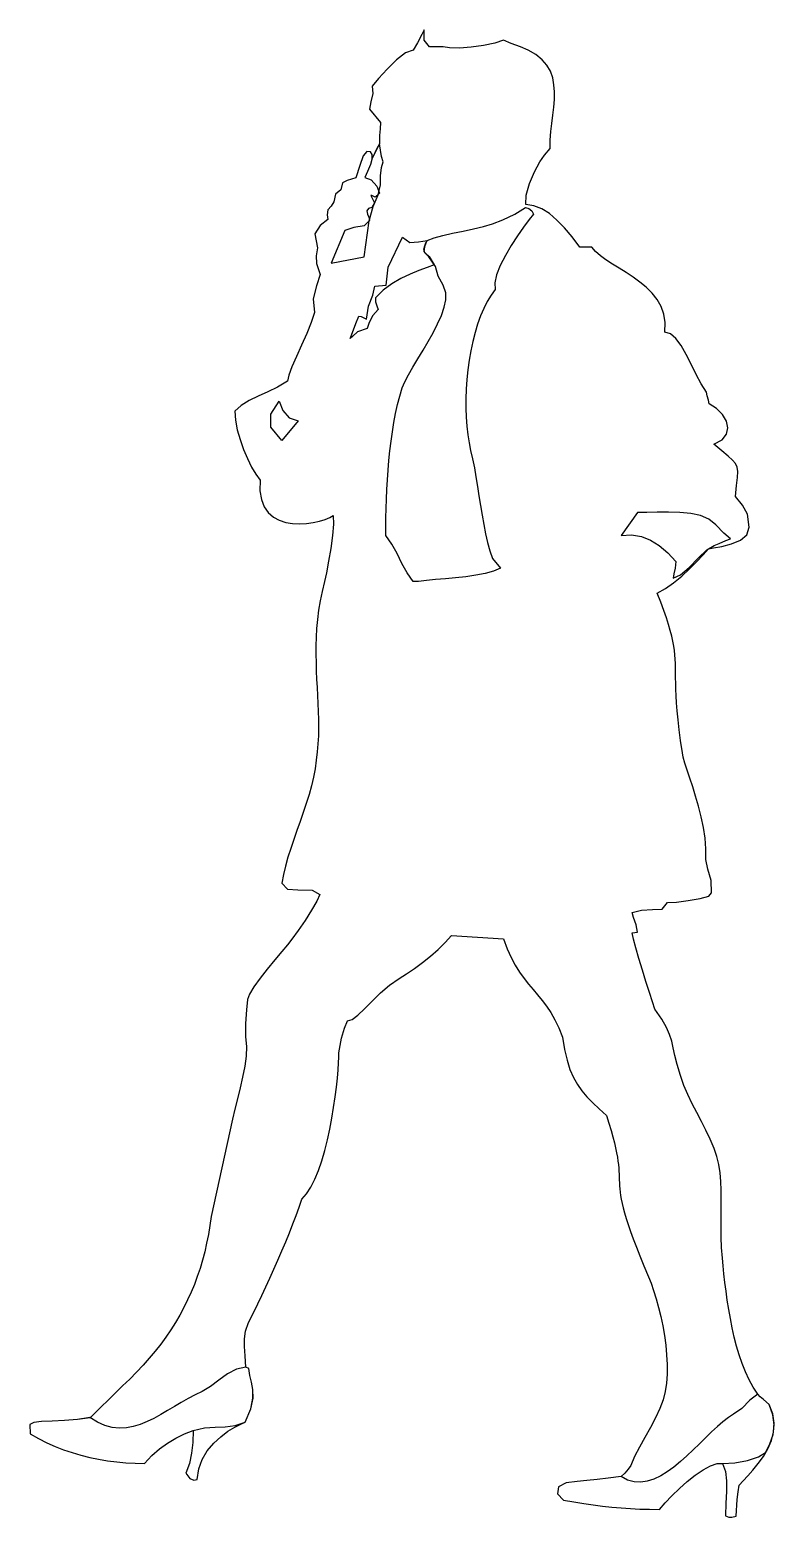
# Model space of a CAD drawing. Extents: x 545 to 633, y 6 to 182.
import ezdxf

# ---------------------------------------------------------------- set-up
doc = ezdxf.new("R2010")
doc.units = 0
doc.header["$MEASUREMENT"] = 0
doc.layers.add('LAYER_1', color=7, linetype='CONTINUOUS')

msp = doc.modelspace()

# ---------------------------------------------------------------- linework, layer by layer
at = {"layer": 'LAYER_1', "linetype": 'CONTINUOUS'}
for points in [[(593.99, 180.19), (592.37, 180.19), (591.73, 180.95), (591.73, 181.74), (591.75, 182.2), (591.45, 181.64), (590.96, 180.65), (590.44, 179.79), (589.53, 179.46), (588.45, 178.63), (587.34, 177.53), (586.34, 176.42), (585.59, 175.53), (585.64, 174.65), (585.41, 173.68), (585.25, 172.81), (586.55, 171.24), (586.51, 170.49), (586.45, 169.67), (586.44, 168.71), (585.59, 167.01), (585.57, 167.45), (585.39, 167.77), (584.96, 167.8), (584.53, 167.29), (584.12, 166.15), (583.64, 164.66), (582.64, 164.35), (582.08, 164.08), (581.87, 163.26), (581.25, 162.73), (581.05, 161.84), (580.73, 161.3), (580.35, 160.89), (580.24, 160.29), (580.34, 159.73), (579.42, 159.05), (578.8, 158.05), (579.12, 156.37), (578.97, 155.42), (578.99, 154.52), (579.43, 153.23), (578.98, 151.9), (578.58, 150.34), (578.77, 148.75), (578.37, 147.56), (577.83, 146.23), (577.22, 144.86), (576.61, 143.53), (576.09, 142.32), (575.71, 141.31), (575.55, 140.59), (574.39, 139.9), (573.22, 139.33), (572.08, 138.82), (571.02, 138.31), (570.09, 137.74), (569.34, 137.04), (569.41, 135.97), (569.62, 134.84), (569.94, 133.68), (570.34, 132.53), (570.81, 131.43), (571.31, 130.44), (571.82, 129.58), (572.32, 128.9), (572.3, 127.64), (572.47, 126.59), (572.81, 125.73), (573.29, 125.05), (573.89, 124.52), (574.59, 124.14), (575.35, 123.89), (576.16, 123.75), (576.99, 123.71), (577.81, 123.75), (578.61, 123.87), (579.35, 124.03), (580, 124.23), (580.56, 124.45), (580.98, 124.69), (581, 123.67), (580.89, 122.32), (580.69, 120.8), (580.43, 119.28), (580.17, 117.92), (579.93, 116.88), (579.65, 115.72), (579.42, 114.59), (579.24, 113.48), (579.11, 112.39), (579.01, 111.33), (578.95, 110.29), (578.93, 109.27), (578.92, 108.27), (578.94, 107.27), (578.97, 106.29), (579.01, 105.32), (579.06, 104.36), (579.11, 103.41), (579.16, 102.46), (579.19, 101.51), (579.22, 100.55), (579.22, 99.6), (579.21, 98.64), (579.16, 97.68), (579.09, 96.71), (578.97, 95.73), (578.82, 94.73), (578.64, 93.73), (578.4, 92.71), (578.11, 91.67), (577.78, 90.62), (577.42, 89.56), (577.05, 88.49), (576.67, 87.42), (576.3, 86.36), (575.94, 85.3), (575.61, 84.25), (575.32, 83.21), (575.08, 82.19), (574.89, 81.2), (575.55, 80.47), (576.79, 80.41), (578.48, 80.34), (579.37, 79.84), (579.04, 79.05), (578.42, 77.97), (577.64, 76.75), (576.82, 75.56), (576.09, 74.56), (575.57, 73.9), (574.88, 73.09), (574.05, 72.11), (573.17, 71.02), (572.32, 69.93), (571.59, 68.9), (571.07, 68.03), (570.84, 67.4), (570.71, 66.17), (570.61, 64.58), (570.59, 63.01), (570.7, 61.86), (570.66, 60.72), (570.5, 59.5), (570.25, 58.23), (569.95, 56.94), (569.63, 55.66), (569.31, 54.42), (569.04, 53.26), (569.04, 53.26), (566.54, 41.73), (566.38, 40.65), (566.2, 39.59), (565.99, 38.56), (565.76, 37.54), (565.5, 36.55), (565.21, 35.57), (564.89, 34.61), (564.54, 33.67), (564.15, 32.75), (563.74, 31.84), (563.3, 30.94), (562.82, 30.05), (562.31, 29.18), (561.76, 28.31), (561.18, 27.46), (560.56, 26.61), (559.9, 25.78), (559.21, 24.94), (558.48, 24.12), (557.71, 23.3), (556.89, 22.48), (556.04, 21.66), (556.04, 21.66), (555.44, 21.09), (554.48, 20.16), (553.35, 19.05), (552.2, 17.91), (550.71, 17.68), (549.17, 17.57), (547.71, 17.51), (546.46, 17.45), (545.53, 17.33), (545.06, 17.09), (545.1, 15.98), (546.08, 15.44), (547.07, 14.95), (548.07, 14.51), (549.07, 14.12), (550.09, 13.77), (551.12, 13.46), (552.16, 13.2), (553.21, 12.98), (554.27, 12.81), (555.35, 12.67), (556.43, 12.58), (557.53, 12.52), (558.65, 12.5), (558.65, 12.5), (559.49, 13.42), (560.4, 14.21), (561.35, 14.9), (562.34, 15.49), (563.37, 15.99), (564.41, 16.39), (564.35, 14.97), (564.21, 13.69), (563.95, 12.49), (563.54, 11.33), (563.99, 10.7), (564.48, 10.52), (564.89, 10.59), (565.05, 11.84), (565.46, 12.97), (566.07, 13.99), (566.83, 14.89), (567.66, 15.66), (568.51, 16.3), (569.32, 16.8), (570.03, 17.16), (570.57, 17.38), (571.22, 18.96), (571.48, 20.22), (571.46, 21.24), (571.29, 22.11), (571.09, 22.91), (571, 23.73), (570.63, 23.87), (570.57, 25.24), (570.48, 26.32), (570.46, 27.24), (570.58, 28.16), (570.94, 29.19), (571.61, 30.48), (572.05, 31.4), (572.52, 32.37), (572.99, 33.38), (573.47, 34.42), (573.96, 35.49), (574.43, 36.57), (574.9, 37.65), (575.36, 38.73), (575.8, 39.8), (576.21, 40.84), (576.6, 41.86), (576.95, 42.83), (577.27, 43.76), (577.27, 43.76), (577.82, 44.4), (578.32, 45.19), (578.79, 46.13), (579.22, 47.18), (579.61, 48.32), (579.97, 49.54), (580.28, 50.8), (580.56, 52.08), (580.81, 53.37), (581.02, 54.64), (581.2, 55.87), (581.35, 57.04), (581.47, 58.11), (581.55, 59.08), (581.61, 59.91), (581.64, 60.59), (581.64, 61.1), (581.95, 62.82), (582.3, 64.02), (582.68, 64.9), (583.21, 65.04), (583.88, 65.54), (584.68, 66.3), (585.59, 67.21), (586.58, 68.19), (587.65, 69.12), (588.76, 69.9), (589.65, 70.45), (590.58, 71.09), (591.54, 71.79), (592.48, 72.55), (593.39, 73.34), (594.22, 74.16), (594.96, 74.99), (601.12, 74.59), (601.56, 73.41), (602.02, 72.37), (602.52, 71.46), (603.03, 70.65), (603.55, 69.91), (604.08, 69.24), (604.62, 68.59), (605.16, 67.96), (605.69, 67.3), (606.21, 66.61), (606.71, 65.86), (607.2, 65.01), (607.66, 64.06), (608.1, 62.97), (608.34, 61.5), (608.64, 60.23), (608.99, 59.14), (609.39, 58.19), (609.86, 57.35), (610.39, 56.59), (611, 55.88), (611.68, 55.17), (612.44, 54.46), (613.29, 53.69), (613.59, 52.76), (613.85, 51.92), (614.06, 51.15), (614.24, 50.46), (614.39, 49.84), (614.5, 49.27), (614.6, 48.76), (614.67, 48.29), (614.72, 47.86), (614.75, 47.46), (614.78, 47.09), (614.79, 46.73), (614.8, 46.39), (614.82, 46.05), (614.83, 45.71), (614.85, 45.36), (614.88, 45), (614.92, 44.62), (614.98, 44.2), (615.06, 43.76), (615.16, 43.27), (615.29, 42.73), (615.45, 42.14), (615.65, 41.48), (615.88, 40.76), (616.16, 39.96), (616.48, 39.08), (616.84, 38.11), (617.26, 37.05), (617.74, 35.88), (618.27, 34.6), (618.27, 34.6), (618.58, 33.82), (618.89, 32.95), (619.19, 31.99), (619.47, 30.97), (619.73, 29.89), (619.97, 28.78), (620.16, 27.64), (620.32, 26.48), (620.42, 25.33), (620.48, 24.19), (620.47, 23.07), (620.39, 22), (620.24, 20.99), (620, 20.04), (620, 20.04), (619.63, 18.99), (619.11, 17.89), (618.5, 16.74), (617.84, 15.58), (617.2, 14.43), (616.62, 13.31), (616.17, 12.25), (615.89, 11.83), (615.47, 11.35), (615.04, 10.93), (613.51, 10.74), (612.2, 10.59), (611, 10.47), (609.82, 10.34), (608.54, 10.18), (607.64, 9.71), (607.5, 8.88), (608.24, 8.13), (609.45, 7.93), (610.61, 7.74), (611.74, 7.58), (612.85, 7.44), (613.95, 7.33), (615.04, 7.23), (616.14, 7.15), (617.26, 7.1), (618.4, 7.07), (619.58, 7.06), (620.25, 7.83), (621.05, 8.66), (621.93, 9.52), (622.86, 10.35), (623.8, 11.1), (624.73, 11.74), (625.6, 12.22), (626.39, 12.49), (627.04, 12.49), (627.39, 11.54), (627.51, 10.43), (627.49, 9.17), (627.43, 7.79), (627.41, 6.31), (627.77, 6.12), (628.14, 6.12), (628.64, 6.27), (628.79, 8.23), (628.88, 9.12), (629.02, 9.93), (629.47, 10.43), (630.02, 11.02), (630.63, 11.71), (631.26, 12.48), (631.87, 13.32), (632.4, 14.23), (632.82, 15.2), (633.09, 16.21), (633.16, 17.27), (632.99, 18.35), (632.54, 19.47), (631.89, 20.06), (631.51, 20.38), (631.2, 20.7), (630.67, 21.51), (630.2, 22.39), (629.76, 23.32), (629.37, 24.31), (629.02, 25.33), (628.71, 26.38), (628.43, 27.45), (628.18, 28.54), (627.97, 29.64), (627.77, 30.73), (627.6, 31.81), (627.46, 32.88), (627.33, 33.92), (627.21, 34.93), (627.11, 35.89), (627.02, 36.8), (626.92, 38.07), (626.88, 39.29), (626.86, 40.47), (626.87, 41.62), (626.88, 42.73), (626.89, 43.81), (626.88, 44.86), (626.84, 45.88), (626.75, 46.88), (626.59, 47.86), (626.37, 48.82), (626.06, 49.76), (625.59, 50.86), (625.08, 51.93), (624.54, 52.98), (623.99, 54.03), (623.45, 55.08), (622.94, 56.15), (622.47, 57.25), (622.07, 58.4), (621.67, 59.71), (621.41, 60.77), (621.21, 61.67), (621.03, 62.48), (620.78, 63.27), (620.41, 64.11), (619.85, 65.09), (619.04, 66.27), (618.74, 67.12), (618.38, 68.23), (617.97, 69.53), (617.55, 70.9), (617.15, 72.26), (616.8, 73.52), (616.52, 74.56), (616.34, 75.31), (616.99, 75.38), (616.82, 76.23), (616.5, 77.1), (616.33, 77.72), (617.47, 77.98), (618.77, 78.08), (619.91, 78.09), (620.54, 78.88), (621.58, 78.94), (622.98, 79.12), (624.38, 79.37), (625.41, 79.64), (625.73, 80.04), (625.7, 81.51), (625.3, 82.83), (625.06, 84), (625.07, 85.25), (624.97, 86.52), (624.77, 87.79), (624.51, 89.05), (624.2, 90.28), (623.86, 91.46), (623.51, 92.58), (623.17, 93.62), (622.85, 94.56), (622.59, 95.38), (622.39, 96.08), (622.29, 96.62), (622.08, 98.05), (621.92, 99.35), (621.79, 100.52), (621.69, 101.57), (621.61, 102.52), (621.56, 103.37), (621.53, 104.14), (621.5, 104.85), (621.49, 105.49), (621.48, 106.08), (621.47, 106.64), (621.46, 107.17), (621.44, 107.68), (621.4, 108.2), (621.35, 108.71), (621.27, 109.25), (621.17, 109.81), (621.03, 110.42), (620.86, 111.07), (620.65, 111.79), (620.39, 112.58), (620.09, 113.46), (619.73, 114.43), (619.31, 115.51), (619.31, 115.51), (620.28, 116.05), (621.25, 116.74), (622.21, 117.53), (623.13, 118.38), (623.97, 119.23), (624.73, 120.04), (625.36, 120.76), (625.99, 120.87), (626.97, 121.05), (628.1, 121.34), (629.15, 121.79), (629.92, 122.43), (630.2, 123.31), (629.99, 124.86), (629.42, 125.92), (628.57, 126.95), (628.71, 128.25), (628.81, 129.2), (628.84, 129.9), (628.77, 130.43), (628.57, 130.85), (628.22, 131.26), (627.7, 131.73), (626.97, 132.34), (626, 133.16), (626.98, 133.66), (627.52, 134.32), (627.67, 135.08), (627.49, 135.88), (627.02, 136.66), (626.33, 137.37), (625.47, 137.93), (625.38, 138.37), (625.22, 138.85), (625.13, 139.29), (624.52, 140.28), (623.92, 141.41), (623.33, 142.6), (622.73, 143.77), (622.13, 144.81), (621.51, 145.66), (620.88, 146.22), (620.22, 146.41), (620.25, 147.53), (620.09, 148.55), (619.76, 149.46), (619.29, 150.29), (618.7, 151.04), (618.01, 151.72), (617.25, 152.34), (616.45, 152.92), (615.62, 153.46), (614.8, 153.97), (614, 154.46), (613.25, 154.95), (612.58, 155.44), (612.01, 155.95), (611.56, 156.48), (610.17, 156.48), (609.25, 157.68), (608.34, 158.75), (607.45, 159.68), (606.55, 160.44), (605.65, 161.01), (604.72, 161.37), (603.78, 161.5), (603.81, 162.63), (604.2, 164), (604.79, 165.38), (605.44, 166.58), (605.97, 167.37), (606.63, 168.15), (606.66, 169.15), (606.74, 170.14), (606.85, 171.12), (606.97, 172.09), (607.07, 173.04), (607.14, 173.96), (607.15, 174.84), (607.09, 175.7), (606.94, 176.51), (606.67, 177.28), (606.26, 178), (605.7, 178.66), (604.96, 179.26), (604.03, 179.79), (603.13, 180.19), (602.01, 180.57), (601.12, 180.95), (600.09, 180.6), (598.76, 180.33), (597.31, 180.14), (595.91, 180.04), (594.74, 180.05), (593.99, 180.19)], [(580.73, 154.57), (584.62, 155.34), (585.23, 159.6), (585.7, 161.26), (586.28, 162.68), (586.55, 163.85), (586.58, 164.92), (586.7, 165.89), (586.87, 166.57), (586.7, 167.2), (586.55, 167.96), (586.44, 168.69), (586.19, 168.22), (585.91, 167.64), (585.59, 167.01), (585.4, 166.25), (585.02, 165.43), (584.73, 164.73), (585.47, 164.42), (586.14, 163.7), (586.44, 162.87), (585.92, 162.37), (585.53, 162.58), (585.42, 162.57), (585.87, 161.71), (585.56, 161.17), (585.16, 161.06), (584.94, 160.78), (585.02, 160.38), (585.17, 160), (585.25, 159.62), (584.65, 158.99), (583.41, 158.79), (582.34, 158.44), (580.73, 154.57)], [(603.71, 161.16), (604.1, 161.04), (604.49, 160.76), (604.67, 160.37), (604.15, 159.73), (603.5, 158.85), (602.78, 157.81), (602.04, 156.67), (601.34, 155.47), (600.74, 154.3), (600.31, 153.2), (600.09, 152.23), (600.15, 151.46), (599.66, 150.8), (599.2, 150.05), (598.78, 149.22), (598.4, 148.33), (598.06, 147.37), (597.76, 146.35), (597.49, 145.3), (597.26, 144.2), (597.07, 143.09), (596.92, 141.95), (596.8, 140.81), (596.72, 139.67), (596.68, 138.53), (596.68, 137.42), (596.71, 136.33), (596.78, 135.27), (596.89, 134.26), (597.04, 133.31), (597.22, 132.41), (597.46, 131.42), (597.67, 130.36), (597.86, 129.27), (598.04, 128.15), (598.22, 127.02), (598.4, 125.87), (598.58, 124.74), (598.78, 123.63), (599, 122.55), (599.24, 121.51), (599.51, 120.53), (599.81, 119.62), (600.78, 118.45), (599.93, 118.11), (598.94, 117.84), (597.83, 117.62), (596.65, 117.46), (595.44, 117.33), (594.24, 117.22), (593.08, 117.12), (592.02, 117.02), (591.08, 116.9), (590.44, 116.9), (589.73, 117.92), (589.11, 119.04), (588.52, 120.2), (587.91, 121.32), (587.19, 122.33), (587.2, 123.37), (587.21, 124.44), (587.23, 125.53), (587.27, 126.65), (587.32, 127.78), (587.38, 128.92), (587.46, 130.07), (587.56, 131.21), (587.68, 132.36), (587.82, 133.49), (587.97, 134.61), (588.16, 135.71), (588.36, 136.78), (588.59, 137.83), (588.85, 138.84), (589.14, 139.81), (589.45, 140.54), (589.88, 141.37), (590.41, 142.28), (590.99, 143.25), (591.6, 144.26), (592.22, 145.3), (592.8, 146.34), (593.33, 147.38), (593.78, 148.38), (594.11, 149.35), (594.3, 150.25), (594.31, 151.07), (593.99, 151.95), (593.39, 153.02), (593.07, 154.18), (592.3, 155.32), (591.82, 155.8), (591.69, 156.23), (591.81, 156.64), (591.94, 156.97), (592.1, 157.26), (592.92, 157.57), (593.94, 157.85), (595.1, 158.11), (596.33, 158.36), (597.57, 158.62), (598.76, 158.9), (599.81, 159.21), (601.03, 159.72), (602.47, 160.39), (603.71, 161.16)], [(589.16, 157.66), (590.02, 157.01), (591.07, 157.1), (592.07, 157.26), (591.95, 156.93), (591.78, 156.5), (591.69, 155.96), (591.93, 155.7), (592.31, 155.35), (592.92, 154.36), (592.08, 154.04), (591.11, 153.69), (590.07, 153.27), (588.99, 152.75), (587.91, 152.13), (586.89, 151.37), (585.96, 150.45), (585.98, 149.98), (586.13, 149.53), (586.28, 149.09), (585.66, 148.39), (585.21, 147.54), (584.98, 146.84), (583.83, 146.46), (583.28, 145.92), (582.96, 145.64), (583.25, 146.38), (583.65, 147.44), (584.01, 148.3), (584.26, 148.25), (584.53, 148.14), (584.92, 147.96), (585.16, 149.5), (585.64, 150.77), (585.91, 151.84), (587.25, 151.98), (587.48, 154.09), (589.16, 157.66)], [(574.57, 138.25), (575.02, 137.13), (575.75, 136.26), (576.84, 135.91), (574.89, 133.59), (573.59, 135.15), (573.59, 136.7), (574.57, 138.25)], [(615.04, 122.33), (616.28, 122.4), (617.44, 122.22), (618.52, 121.8), (619.55, 121.16), (620.55, 120.3), (621.52, 119.24), (621.44, 118.47), (621.28, 117.79), (621.2, 117.29), (622.07, 117.66), (623.09, 118.55), (624.15, 119.64), (625.17, 120.62), (626.06, 121.17), (626.64, 121.37), (627.43, 121.75), (628, 121.95), (627.19, 122.63), (626.23, 123.58), (625.41, 124.27), (624.45, 124.69), (623.29, 124.94), (621.99, 125.07), (620.64, 125.11), (619.31, 125.1), (618.07, 125.06), (616.99, 125.04), (615.04, 122.33)], [(570.63, 23.87), (569.51, 23.65), (568.46, 23.1), (567.45, 22.36), (566.46, 21.62), (565.48, 21.02), (564.64, 20.63), (563.81, 20.19), (562.99, 19.72), (562.18, 19.23), (561.37, 18.74), (560.56, 18.27), (559.75, 17.83), (558.94, 17.44), (558.13, 17.11), (557.31, 16.86), (556.49, 16.71), (555.65, 16.67), (554.81, 16.75), (553.95, 16.98), (553.08, 17.37), (552.18, 17.93), (550.7, 17.69), (549.17, 17.57), (547.71, 17.51), (546.46, 17.45), (545.53, 17.33), (545.06, 17.09), (545.1, 15.98), (546.08, 15.44), (547.07, 14.95), (548.07, 14.51), (549.07, 14.12), (550.09, 13.77), (551.12, 13.46), (552.16, 13.2), (553.21, 12.98), (554.27, 12.81), (555.35, 12.67), (556.43, 12.58), (557.53, 12.52), (558.65, 12.5), (558.65, 12.5), (559.49, 13.42), (560.4, 14.21), (561.35, 14.9), (562.34, 15.49), (563.37, 15.99), (564.41, 16.39), (565.73, 16.71), (566.99, 16.8), (568.2, 16.84), (569.38, 16.99), (570.55, 17.39), (571.21, 18.97), (571.47, 20.23), (571.45, 21.25), (571.29, 22.11), (571.09, 22.91), (571, 23.73), (570.63, 23.87)], [(615.04, 10.93), (613.51, 10.74), (612.2, 10.59), (611, 10.47), (609.82, 10.34), (608.54, 10.18), (607.64, 9.71), (607.5, 8.88), (608.24, 8.13), (609.45, 7.93), (610.61, 7.74), (611.74, 7.58), (612.85, 7.44), (613.95, 7.33), (615.04, 7.23), (616.14, 7.15), (617.26, 7.1), (618.4, 7.07), (619.58, 7.06), (620.25, 7.83), (621.05, 8.66), (621.93, 9.52), (622.86, 10.35), (623.8, 11.1), (624.73, 11.74), (625.6, 12.22), (626.39, 12.49), (627.04, 12.5), (628.49, 12.55), (630.01, 12.84), (631.31, 13.29), (632.11, 13.79), (632.65, 14.81), (633.02, 15.91), (633.16, 17.06), (633.01, 18.25), (632.54, 19.47), (631.89, 20.06), (631.51, 20.38), (631.21, 20.7), (630.27, 19.98), (629.31, 19), (628.34, 18.31), (627.73, 17.92), (627.09, 17.43), (626.43, 16.86), (625.75, 16.22), (625.04, 15.54), (624.32, 14.83), (623.58, 14.11), (622.82, 13.39), (622.06, 12.71), (621.29, 12.07), (620.5, 11.5), (619.72, 11.02), (618.93, 10.64), (618.14, 10.38), (617.36, 10.26), (616.58, 10.3), (615.81, 10.52), (615.04, 10.93), (615.04, 10.93)]]:
    msp.add_lwpolyline(points, dxfattribs=at)

doc.saveas('drawing.dxf')
